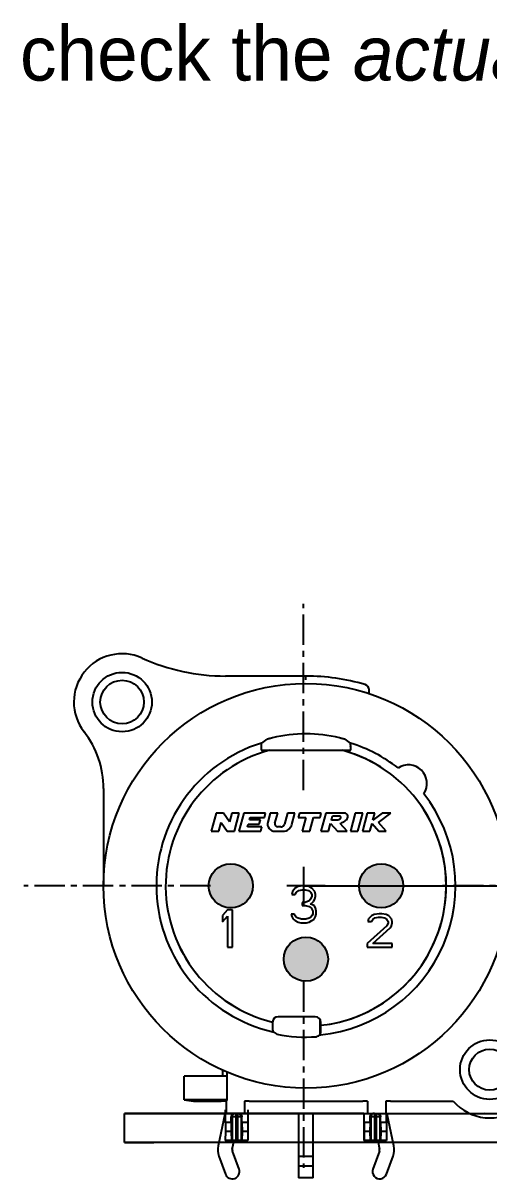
# Model space of a CAD drawing. Header units: millimetres. Extents: x 48 to 218, y 95 to 351.
# Drawn here: x 49 to 74.6, y 222.3 to 285.8 of the extents above; entities that cross this region are included whole.
import ezdxf

# ---------------------------------------------------------------- set-up
doc = ezdxf.new("R2010")
doc.units = ezdxf.units.MM
doc.header["$LTSCALE"] = 1.333333
doc.linetypes.add('CENTER', pattern=[2, 1.25, -0.25, 0.25, -0.25])
doc.layers.add('DEFAULT_1', color=7, linetype='CENTER')
doc.layers.add('RUNDUNGEN', color=7, linetype='Continuous')
doc.styles.get("Standard").update_dxf_attribs({"font": 'tahoma.ttf'})

msp = doc.modelspace()

# ---------------------------------------------------------------- hatches: boundary and pattern name
h = msp.add_hatch(color=256)
h.set_gradient(color1=(214, 148, 5), color2=(214, 149, 8), one_color=1)
edge = h.paths.add_edge_path()
edge.add_arc((68.654, 238.437), 1.214, 0, 360)
edge = h.paths.add_edge_path()
edge.add_arc((60.392, 238.437), 1.214, 0, 360)
edge = h.paths.add_edge_path()
edge.add_arc((64.523, 234.408), 1.214, 0, 360)

# ---------------------------------------------------------------- linework, layer by layer
at = {"color": 7, "linetype": 'Continuous'}
for p, q in [((64.523, 249.963), (60.101, 249.963)), ((67.991, 249), (67.991, 249.202)), ((62.062, 245.883), (66.984, 245.883)), ((53.405, 243.777), (53.405, 238.437)), ((59.591, 242.437), (59.323, 241.437)), ((59.991, 242.437), (59.591, 242.437)), ((60.32, 241.959), (59.991, 242.437)), ((60.448, 242.437), (60.32, 241.959)), ((60.862, 242.437), (60.448, 242.437)), ((60.594, 241.437), (60.862, 242.437)), ((61.11, 242.437), (60.842, 241.437)), ((62.31, 242.437), (61.11, 242.437)), ((61.423, 242.057), (61.46, 242.197)), ((62.023, 242.057), (61.423, 242.057)), ((61.46, 242.197), (62.246, 242.197)), ((61.958, 241.817), (62.023, 242.057)), ((62.246, 242.197), (62.31, 242.437)), ((62.559, 242.437), (62.426, 241.94)), ((62.973, 242.437), (62.559, 242.437)), ((62.823, 241.878), (62.973, 242.437)), ((63.505, 242.437), (63.341, 241.825)), ((63.919, 242.437), (63.505, 242.437)), ((63.75, 241.807), (63.919, 242.437)), ((64.167, 242.437), (64.103, 242.197)), ((64.103, 242.197), (64.523, 242.197)), ((65.367, 242.437), (64.167, 242.437)), ((64.523, 242.197), (64.319, 241.437)), ((64.734, 241.437), (64.937, 242.197)), ((64.937, 242.197), (65.303, 242.197)), ((65.303, 242.197), (65.367, 242.437)), ((65.616, 242.437), (65.348, 241.437)), ((66.616, 242.437), (65.616, 242.437)), ((65.923, 242.037), (65.987, 242.277)), ((66.223, 242.037), (65.923, 242.037)), ((65.987, 242.277), (66.387, 242.277)), ((67.231, 242.437), (66.963, 241.437)), ((67.645, 242.437), (67.231, 242.437)), ((67.377, 241.437), (67.645, 242.437)), ((67.893, 242.437), (67.626, 241.437)), ((68.308, 242.437), (67.893, 242.437)), ((68.703, 242.437), (68.204, 242.05)), ((68.204, 242.05), (68.308, 242.437)), ((68.511, 241.909), (69.193, 242.437)), ((69.193, 242.437), (68.703, 242.437)), ((59.323, 241.437), (59.737, 241.437)), ((59.737, 241.437), (59.865, 241.914)), ((59.865, 241.914), (60.194, 241.437)), ((60.194, 241.437), (60.594, 241.437)), ((60.842, 241.437), (62.042, 241.437)), ((61.321, 241.677), (61.358, 241.817)), ((62.107, 241.677), (61.321, 241.677)), ((61.358, 241.817), (61.958, 241.817)), ((62.042, 241.437), (62.107, 241.677)), ((62.812, 241.437), (63.267, 241.437)), ((63.148, 241.677), (62.978, 241.677)), ((64.319, 241.437), (64.734, 241.437)), ((65.348, 241.437), (65.762, 241.437)), ((65.762, 241.437), (65.876, 241.862)), ((65.876, 241.862), (66.248, 241.437)), ((66.248, 241.437), (66.779, 241.437)), ((66.779, 241.437), (66.407, 241.862)), ((66.963, 241.437), (67.377, 241.437)), ((67.626, 241.437), (68.04, 241.437)), ((68.04, 241.437), (68.153, 241.862)), ((68.153, 241.862), (68.526, 241.437)), ((68.926, 241.437), (68.511, 241.909)), ((68.526, 241.437), (68.926, 241.437)), ((64.396, 239.487), (64.396, 237.387)), ((65.573, 238.437), (63.473, 238.437)), ((63.784, 238.133), (63.745, 237.959)), ((63.937, 238.306), (63.784, 238.133)), ((64.09, 238.393), (63.937, 238.306)), ((64.013, 238.089), (64.128, 238.176)), ((64.357, 238.437), (64.09, 238.393)), ((64.128, 238.176), (64.319, 238.22)), ((64.319, 238.22), (64.472, 238.22)), ((64.434, 238.437), (64.357, 238.437)), ((64.702, 238.393), (64.434, 238.437)), ((64.472, 238.22), (64.663, 238.176)), ((64.663, 238.176), (64.778, 238.089)), ((64.855, 238.306), (64.702, 238.393)), ((65.008, 238.133), (64.855, 238.306)), ((65.046, 237.959), (65.008, 238.133)), ((63.745, 237.959), (63.937, 237.959)), ((63.937, 237.959), (64.013, 238.089)), ((64.319, 237.525), (64.319, 237.352)), ((64.472, 237.525), (64.319, 237.525)), ((64.702, 237.612), (64.472, 237.525)), ((64.778, 237.699), (64.702, 237.612)), ((64.778, 238.089), (64.855, 237.959)), ((64.855, 237.872), (64.778, 237.699)), ((64.778, 237.438), (64.931, 237.569)), ((64.855, 237.959), (64.855, 237.872)), ((64.931, 237.569), (65.008, 237.699)), ((65.008, 237.699), (65.046, 237.872)), ((65.046, 237.872), (65.046, 237.959)), ((60.214, 237.111), (59.933, 236.807)), ((60.494, 237.111), (60.214, 237.111)), ((60.494, 235.071), (60.494, 237.111)), ((63.898, 236.874), (63.707, 236.874)), ((63.707, 236.874), (63.745, 236.744)), ((63.937, 236.787), (63.898, 236.874)), ((64.319, 237.352), (64.472, 237.352)), ((64.472, 237.352), (64.702, 237.308)), ((64.702, 237.308), (64.816, 237.221)), ((64.969, 237.352), (64.778, 237.438)), ((64.816, 237.221), (64.893, 237.048)), ((64.893, 236.874), (64.855, 236.787)), ((64.893, 237.048), (64.893, 236.874)), ((65.046, 237.221), (64.969, 237.352)), ((65.084, 237.048), (65.046, 237.221)), ((65.046, 236.744), (65.084, 236.874)), ((65.084, 236.874), (65.084, 237.048)), ((68.272, 236.868), (68.119, 236.789)), ((68.539, 236.907), (68.272, 236.868)), ((68.692, 236.907), (68.539, 236.907)), ((68.922, 236.868), (68.692, 236.907)), ((69.075, 236.789), (68.922, 236.868)), ((59.933, 236.807), (59.933, 236.46)), ((59.933, 236.46), (60.214, 236.763)), ((60.214, 236.763), (60.214, 235.071)), ((63.745, 236.744), (63.822, 236.614)), ((63.822, 236.614), (63.937, 236.527)), ((64.013, 236.7), (63.937, 236.787)), ((63.937, 236.527), (64.09, 236.44)), ((64.09, 236.657), (64.013, 236.7)), ((64.281, 236.614), (64.09, 236.657)), ((64.09, 236.44), (64.243, 236.397)), ((64.243, 236.397), (64.549, 236.397)), ((64.51, 236.614), (64.281, 236.614)), ((64.702, 236.657), (64.51, 236.614)), ((64.549, 236.397), (64.702, 236.44)), ((64.778, 236.7), (64.702, 236.657)), ((64.702, 236.44), (64.855, 236.527)), ((64.855, 236.787), (64.778, 236.7)), ((64.855, 236.527), (64.969, 236.614)), ((64.969, 236.614), (65.046, 236.744)), ((68.96, 236.243), (67.889, 235.266)), ((67.966, 236.633), (67.927, 236.477)), ((67.927, 236.477), (68.119, 236.477)), ((68.119, 236.789), (67.966, 236.633)), ((68.119, 236.477), (68.195, 236.594)), ((68.195, 236.594), (68.31, 236.672)), ((68.31, 236.672), (68.501, 236.711)), ((68.501, 236.711), (68.654, 236.711)), ((68.654, 236.711), (68.845, 236.672)), ((68.845, 236.672), (68.96, 236.594)), ((68.96, 236.594), (69.037, 236.477)), ((69.037, 236.399), (68.96, 236.243)), ((69.037, 236.477), (69.037, 236.399)), ((69.228, 236.633), (69.075, 236.789)), ((69.151, 236.125), (69.228, 236.243)), ((69.266, 236.477), (69.228, 236.633)), ((69.228, 236.243), (69.266, 236.399)), ((69.266, 236.399), (69.266, 236.477)), ((68.195, 235.266), (69.151, 236.125)), ((60.214, 235.071), (60.494, 235.071)), ((67.889, 235.266), (67.889, 235.071)), ((67.889, 235.071), (69.266, 235.071)), ((69.266, 235.266), (68.195, 235.266)), ((69.266, 235.071), (69.266, 235.266)), ((65.032, 231.247), (62.994, 231.247)), ((65.288, 231.107), (65.288, 230.24)), ((65.338, 230.773), (65.338, 230.941)), ((60.197, 227.978), (57.842, 227.978)), ((57.842, 226.675), (57.842, 227.978)), ((59.933, 228.317), (59.933, 227.978)), ((60.197, 226.675), (60.197, 228.195)), ((57.842, 226.675), (58.352, 226.605)), ((60.197, 226.675), (57.842, 226.675)), ((58.352, 226.605), (59.872, 226.605)), ((60.132, 226.61), (60.197, 226.675)), ((60.132, 226.61), (60.132, 225.891)), ((61.142, 226.61), (61.142, 225.891)), ((61.402, 226.605), (67.644, 226.605)), ((67.904, 226.61), (67.904, 225.891)), ((68.914, 226.61), (68.914, 225.891)), ((69.174, 226.605), (70.801, 226.605)), ((70.801, 226.605), (72.614, 226.605)), ((60.424, 225.437), (60.096, 225.437)), ((60.096, 225.437), (60.098, 224.937)), ((60.424, 225.437), (60.415, 224.937)), ((61.331, 225.437), (61.002, 225.437)), ((61.002, 225.437), (61.012, 224.937)), ((61.331, 225.437), (61.328, 224.937)), ((67.708, 225.937), (67.708, 224.437)), ((68.044, 225.437), (67.716, 225.437)), ((67.716, 225.437), (67.718, 224.937)), ((68.044, 225.437), (68.035, 224.937)), ((68.951, 225.437), (68.622, 225.437)), ((68.622, 225.437), (68.632, 224.937)), ((68.951, 225.437), (68.948, 224.937)), ((68.951, 225.437), (68.951, 225.937)), ((60.098, 224.937), (60.094, 224.437)), ((60.415, 224.937), (60.098, 224.937)), ((60.415, 224.937), (60.428, 224.437)), ((61.012, 224.937), (60.998, 224.437)), ((61.328, 224.937), (61.012, 224.937)), ((61.328, 224.937), (61.332, 224.437)), ((67.718, 224.937), (67.714, 224.437)), ((68.035, 224.937), (67.718, 224.937)), ((68.035, 224.937), (68.048, 224.437)), ((68.632, 224.937), (68.618, 224.437)), ((68.948, 224.937), (68.632, 224.937)), ((68.948, 224.937), (68.952, 224.437)), ((61.332, 224.437), (60.088, 224.437)), ((68.952, 224.437), (67.708, 224.437))]:
    msp.add_line(p, q, dxfattribs=at)
at = {"color": 9, "linetype": 'Continuous'}
for p, q in [((64.523, 249.759), (64.523, 249.963)), ((64.923, 223.56), (64.123, 223.56)), ((64.923, 223.034), (64.123, 223.034))]:
    msp.add_line(p, q, dxfattribs=at)
for p, q in [((64.396, 238.437), (75.396, 238.437)), ((54.563, 224.337), (54.563, 225.937)), ((54.563, 225.937), (121.563, 225.937)), ((60.763, 225.937), (54.563, 225.937)), ((67.708, 225.937), (60.763, 225.937)), ((121.563, 224.337), (54.563, 224.337)), ((54.563, 224.337), (56.163, 224.337))]:
    msp.add_line(p, q)
at = {"color": 7, "linetype": 'CENTER'}
msp.add_line((64.523, 238.437), (64.434, 238.437), dxfattribs=at)
at = {"color": 42, "linetype": 'Continuous'}
for p, q in [((60.069, 225.895), (59.695, 224.145)), ((64.123, 225.937), (64.123, 222.387)), ((64.923, 222.387), (64.923, 225.937)), ((69.351, 224.145), (68.977, 225.895)), ((60.477, 223.978), (60.575, 224.437)), ((68.471, 224.437), (68.569, 223.978)), ((59.734, 223.593), (60.097, 222.599)), ((60.849, 222.874), (60.485, 223.868)), ((68.561, 223.868), (68.197, 222.874)), ((68.949, 222.599), (69.312, 223.593)), ((64.923, 222.387), (64.123, 222.387))]:
    msp.add_line(p, q, dxfattribs=at)
at = {"color": 7, "linetype": 'Continuous'}
for centre, radius in [((54.425, 248.535), 1.632), ((54.425, 248.535), 1.198), ((64.523, 238.437), 11.118)]:
    msp.add_circle(centre, radius, dxfattribs=at)
at = {"color": 42, "linetype": 'Continuous'}
for centre in [(60.392, 238.437), (68.654, 238.437), (64.523, 234.408)]:
    msp.add_circle(centre, 1.214, dxfattribs=at)
for radius in [1.632, 1.127]:
    msp.add_circle((74.621, 228.339), radius)
at = {"color": 7, "linetype": 'Continuous'}
for centre, radius, start, end in [((54.425, 248.535), 2.652, 65.65935, 217.86365), ((60.101, 261.081), 11.118, 245.65935, 270), ((64.523, 238.437), 11.526, 73.63121, 90), ((67.685, 249.202), 0.306, 0, 73.63121), ((48.305, 243.777), 5.1, 0, 37.86365), ((64.523, 238.437), 8.347, 77.2384, 102.7616), ((64.523, 238.437), 8.217, 107.33324, 257.18831), ((64.523, 238.437), 8.217, 51.99253, 72.66676), ((70.149, 244.062), 1.02, 326.2808, 123.7192), ((64.523, 238.437), 8.217, 275.60151, 38.00747), ((62.812, 241.837), 0.4, 165, 270), ((62.978, 241.837), 0.16, 165, 270), ((63.148, 241.877), 0.2, 270, 345), ((63.267, 241.937), 0.5, 270, 345), ((62.994, 230.941), 0.306, 89.99153, 177.93478), ((62.989, 230.941), 0.301, 177.94696, 180.03061), ((64.523, 238.437), 8.31, 258.87942, 274.02178), ((74.621, 228.339), 2.652, 220.62919, 35.84043)]:
    msp.add_arc(centre, radius, start, end, dxfattribs=at)
at = {"color": 9, "linetype": 'Continuous'}
for start, end in [(104.9447, 256.22504), (52.24191, 75.0553), (276.07221, 37.75809)]:
    msp.add_arc((64.523, 238.437), 7.707, start, end, dxfattribs=at)
at = {"color": 9}
for start, end in [(104.9447, 256.24302), (276.07221, 75.0553)]:
    msp.add_arc((64.523, 238.437), 7.707, start, end, dxfattribs=at)
at = {"color": 3, "linetype": 'Continuous'}
for centre, start, end in [((59.873, 225.937), 347.94689, 0), ((69.173, 225.937), 180, 192.05311), ((60.673, 223.937), 167.94689, 200.0886), ((68.373, 223.937), 339.9114, 12.05311)]:
    msp.add_arc(centre, 0.2, start, end, dxfattribs=at)
at = {"color": 42, "linetype": 'Continuous'}
for centre, radius, start, end in [((60.673, 223.937), 1, 167.94689, 200.0886), ((68.373, 223.937), 1, 339.9114, 12.05311), ((60.473, 222.737), 0.4, 200.0886, 20.0886), ((68.573, 222.737), 0.4, 159.9114, 339.9114)]:
    msp.add_arc(centre, radius, start, end, dxfattribs=at)
at = {"color": 7, "linetype": 'Continuous'}
for centre, major_axis, ratio, start_param, end_param in [((69.368, 238.437), (11.334, 0), 0.904024, 2.235917, 2.269807), ((59.678, 238.437), (11.334, 0), 0.904024, 0.871786, 0.905676), ((65.032, 230.941), (0.306, 0), 0.999657, 0, 1.570796), ((69.228, 238.437), (11.007, 0), 0.904024, -2.205596, -2.181086), ((60.046, 238.437), (10.473, 0), 0.904024, -1.066566, -1.042504), ((60.637, 226.605), (0.765, 0), 0.008727, 2.291763, 3.141593), ((60.637, 226.605), (0.765, 0), 0.008727, 0, 0.849829), ((68.409, 226.605), (0.765, 0), 0.008727, 8.574949, 9.424778), ((68.409, 226.605), (0.765, 0), 0.008727, 6.283185, 7.133015)]:
    msp.add_ellipse(centre, major_axis=major_axis, ratio=ratio, start_param=start_param, end_param=end_param, dxfattribs=at)
for points, start_tangent, end_tangent in [([(62.373, 246.499), (62.39, 246.505), (62.434, 246.517), (62.501, 246.535), (62.585, 246.556), (62.679, 246.578)], (0.758084, 0.53753), (0.906361, 0.205281)), ([(66.367, 246.578), (66.461, 246.556), (66.545, 246.535), (66.612, 246.517), (66.656, 246.505), (66.673, 246.499)], (0.906361, -0.205281), (0.758084, -0.53753)), ([(62.075, 246.28), (62.072, 246.261), (62.069, 246.207), (62.066, 246.121), (62.064, 246.011), (62.062, 245.883)], (-0.931921, -0.708186), (-0.007995, -1.170445)), ([(66.984, 245.883), (66.982, 246.011), (66.98, 246.121), (66.978, 246.207), (66.974, 246.261), (66.971, 246.28)], (-0.007995, 1.170445), (-0.931921, 0.708186)), ([(66.387, 242.277), (66.389, 242.276), (66.42, 242.227), (66.402, 242.132), (66.366, 242.08), (66.271, 242.043), (66.223, 242.037)], (0.921452, -0.388493), (-0.991391, -0.130937)), ([(66.407, 241.862), (66.598, 241.962), (66.782, 242.116), (66.818, 242.213), (66.798, 242.346), (66.695, 242.428), (66.616, 242.437)], (0.847026, 0.531551), (-0.99133, -0.131396)), ([(62.688, 230.941), (62.689, 230.781), (62.69, 230.638), (62.693, 230.525), (62.697, 230.451), (62.701, 230.425)], (0.00081, -1.51925), (1.264595, -0.841975)), ([(65.325, 230.259), (65.329, 230.286), (65.333, 230.36), (65.336, 230.473), (65.338, 230.616), (65.338, 230.773)], (1.338178, 0.706038), (0, 1.513014))]:
    msp.add_spline(points, degree=3, dxfattribs=dict(at, start_tangent=start_tangent, end_tangent=end_tangent))
at = {"layer": 'DEFAULT_1', "color": 7, "linetype": 'CENTER'}
for p, q in [((64.396, 243.687), (64.396, 253.937)), ((59.273, 238.437), (49.023, 238.437)), ((69.773, 238.437), (80.023, 238.437)), ((82.273, 238.436), (72.023, 238.436)), ((64.396, 233.187), (64.396, 222.937))]:
    msp.add_line(p, q, dxfattribs=at)
at = {"layer": 'RUNDUNGEN', "color": 7, "linetype": 'Continuous'}
for p, q in [((60.096, 225.437), (60.096, 226.137)), ((61.331, 226.137), (61.331, 225.437)), ((60.299, 225.937), (61.127, 225.937)), ((60.424, 225.437), (60.424, 225.737)), ((61.002, 225.437), (61.002, 225.737)), ((64.389, 225.937), (63.522, 225.937)), ((67.708, 225.937), (67.658, 225.937)), ((67.919, 225.937), (74.423, 225.937)), ((68.044, 225.437), (68.044, 225.737)), ((68.622, 225.437), (68.622, 225.737)), ((68.958, 224.437), (68.958, 225.937))]:
    msp.add_line(p, q, dxfattribs=at)
at = {"layer": 'RUNDUNGEN', "color": 9, "linetype": 'Continuous'}
for p, q in [((61.002, 225.737), (60.424, 225.737)), ((60.464, 225.737), (60.464, 224.437)), ((60.663, 225.937), (60.663, 224.437)), ((60.763, 225.937), (60.763, 224.437)), ((60.962, 225.737), (60.962, 224.437)), ((68.622, 225.737), (68.044, 225.737)), ((68.084, 225.737), (68.084, 224.437)), ((68.283, 225.937), (68.283, 224.437)), ((68.383, 225.937), (68.383, 224.437)), ((68.582, 225.737), (68.582, 224.437))]:
    msp.add_line(p, q, dxfattribs=at)
at = {"layer": 'RUNDUNGEN', "color": 7, "linetype": 'Continuous'}
for centre, radius, start, end in [((60.44, 226.135), 0.198, 254.5149, 269.99467), ((60.619, 225.743), 0.193, 117.39547, 133.43362), ((60.62, 225.742), 0.194, 89.92514, 117.3911), ((60.807, 225.743), 0.194, 44.24378, 90.07486), ((67.919, 226.142), 0.205, 260.94069, 269.9749), ((68.695, 226.136), 0.2, 270.03064, 275.01013)]:
    msp.add_arc(centre, radius, start, end, dxfattribs=at)
at = {"layer": 'RUNDUNGEN', "color": 9, "linetype": 'Continuous'}
for centre, radius, start, end in [((60.664, 225.737), 0.2, 135.34216, 180.01758), ((60.663, 225.738), 0.199, 90.01846, 135.3428), ((60.763, 225.738), 0.199, 44.65719, 89.98154), ((60.762, 225.737), 0.2, 359.98242, 44.65784), ((74.423, 228.725), 2.788, 268.03496, 269.99207)]:
    msp.add_arc(centre, radius, start, end, dxfattribs=at)
at = {"layer": 'RUNDUNGEN', "color": 7, "linetype": 'Continuous'}
for points, start_tangent, end_tangent in [([(60.424, 225.737), (60.433, 225.798), (60.461, 225.854), (60.486, 225.884)], (0, 1), (0.726515, 0.68715)), ([(60.946, 225.878), (60.965, 225.854), (60.993, 225.798), (61.002, 225.737)], (0.698327, -0.715779), (0, -1)), ([(68.044, 225.737), (68.053, 225.798), (68.081, 225.854), (68.124, 225.898), (68.179, 225.927), (68.24, 225.937)], (0, 1), (1, 0)), ([(68.426, 225.937), (68.487, 225.927), (68.543, 225.898), (68.585, 225.854), (68.613, 225.798), (68.622, 225.737)], (1, 0), (0, -1))]:
    msp.add_spline(points, degree=3, dxfattribs=dict(at, start_tangent=start_tangent, end_tangent=end_tangent))
at = {"layer": 'RUNDUNGEN', "color": 9, "linetype": 'Continuous'}
for points, start_tangent, end_tangent in [([(67.966, 225.938), (67.971, 225.937)], (0.931035, -0.364929), (0.999996, -0.002904)), ([(68.283, 225.937), (68.206, 225.921), (68.142, 225.878), (68.099, 225.812), (68.084, 225.737)], (-1, 0), (0, -1)), ([(68.383, 225.937), (68.46, 225.921), (68.524, 225.878), (68.568, 225.812), (68.582, 225.737)], (1, 0), (0, -1))]:
    msp.add_spline(points, degree=3, dxfattribs=dict(at, start_tangent=start_tangent, end_tangent=end_tangent))

# ---------------------------------------------------------------- texts
at = {"insert": (48.816, 285.677), "char_height": 3, "width": 156.42451, "attachment_point": 1}
msp.add_mtext('{\\fOCR A Extended|b0|i0|c0|p0;check the \\fOCR A Extended|b0|i1|c0|p0;actual size\\fOCR A Extended|b0|i0|c0|p0; option to print}', dxfattribs=at)

doc.saveas('drawing.dxf')
